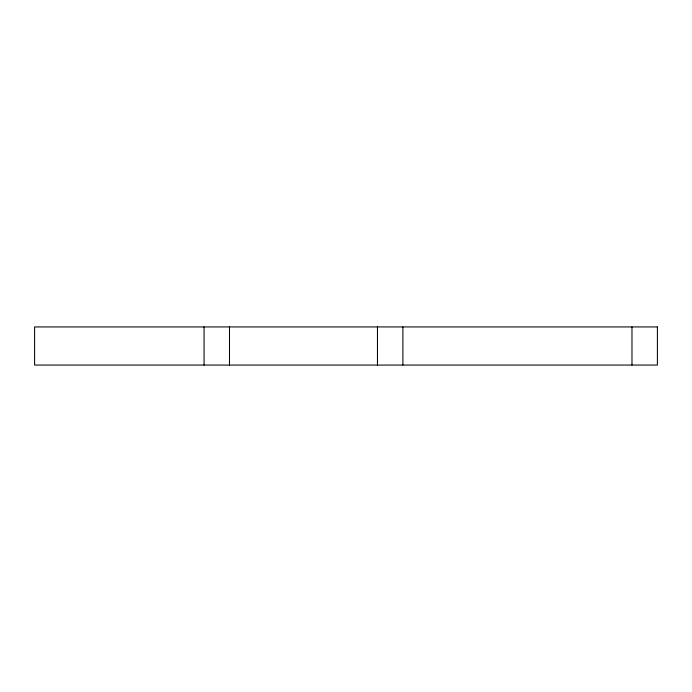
<?xml version="1.0" encoding="UTF-8"?>
<svg xmlns="http://www.w3.org/2000/svg" width="692" height="692" viewBox="0 0 692 692"><rect width="100%" height="100%" fill="white"/><g stroke="black" fill="none" stroke-linecap="round" stroke-linejoin="round"><path stroke-width="1.04" d="M631.978 326.935L631.978 365.065M402.891 326.935L402.891 365.065M377.469 326.935L377.469 365.065M229.493 326.935L229.493 365.065M204.071 326.935L204.071 365.065M657.4 326.935L34.6 326.935L34.6 365.065L657.4 365.065L657.4 326.935"/></g></svg>
